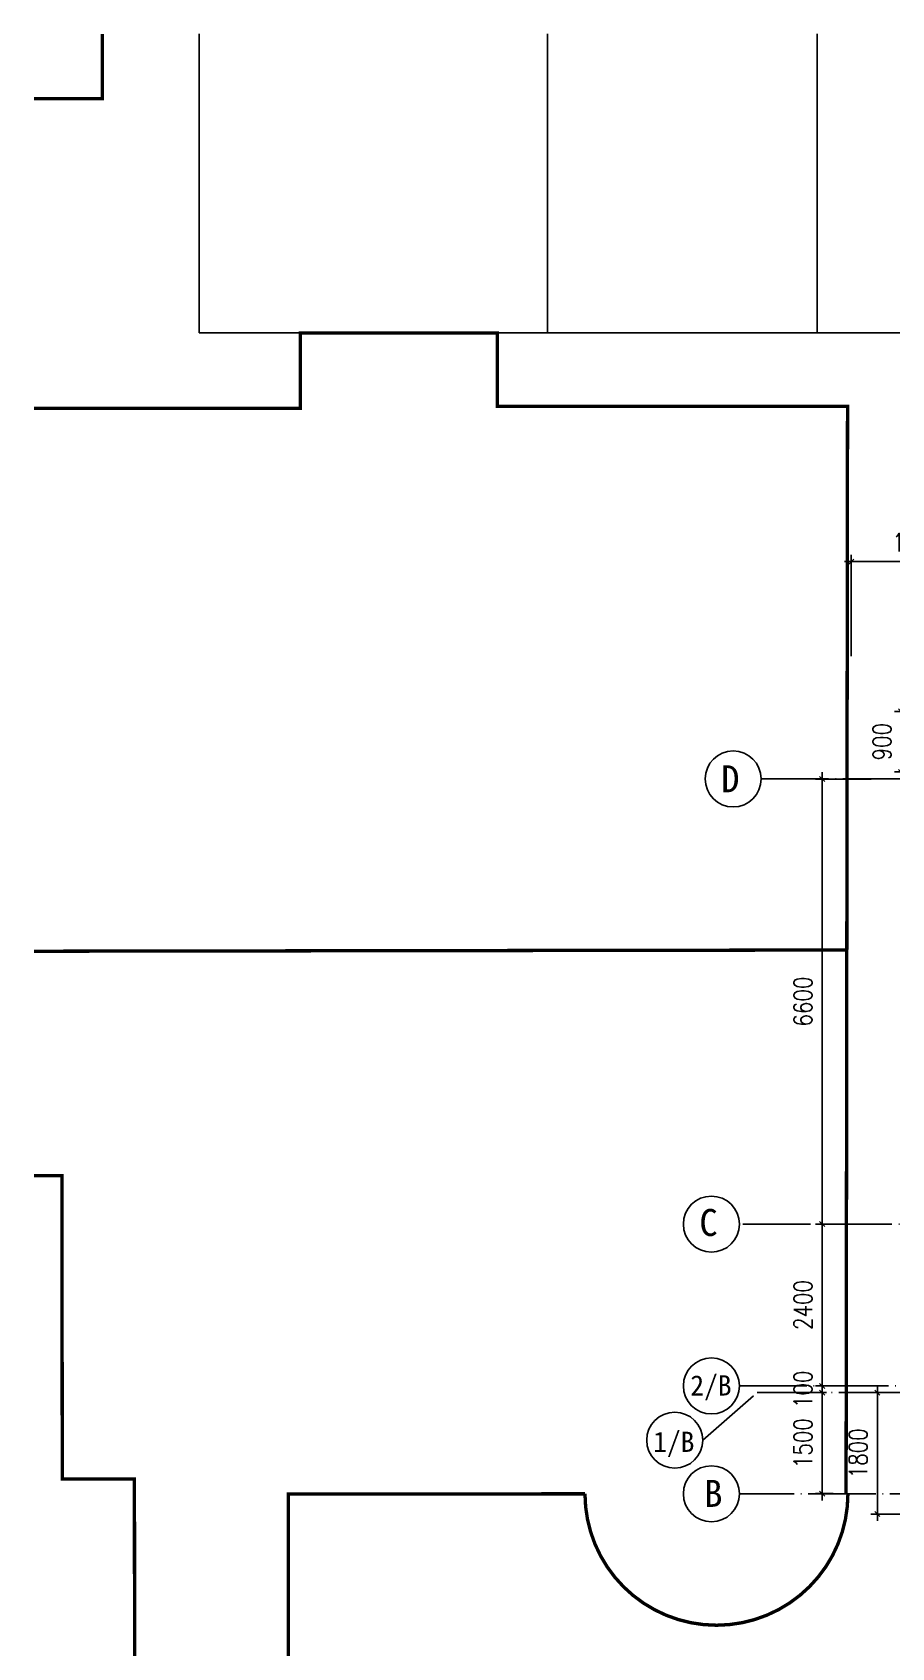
# Model space of a CAD drawing. Extents: x 249174 to 363784, y -3149 to 82603.
# Drawn here: x 249174 to 261920, y 57269 to 81222 of the extents above; entities that cross this region are included whole.
import ezdxf

# ---------------------------------------------------------------- set-up
doc = ezdxf.new("R2010")
doc.units = 0
doc.header["$LTSCALE"] = 1000
doc.header["$MEASUREMENT"] = 0
doc.linetypes.add('DOTE', pattern=[2.42, 2, -0.2, 0.02, -0.2])
doc.layers.get('0').update_dxf_attribs({"linetype": 'CONTINUOUS'})
doc.layers.get('DEFPOINTS').update_dxf_attribs({"color": 6, "linetype": 'CONTINUOUS'})
for name, color, linetype in [('DIM', 3, 'CONTINUOUS'), ('LAYER7', 8, 'CONTINUOUS'), ('PUB_TEXT', 7, 'CONTINUOUS'), ('WALL', 255, 'CONTINUOUS')]:
    doc.layers.add(name, color=color, linetype=linetype)
doc.styles.add('DIM_FONT', font='SIMPLEX', dxfattribs={"width": 0.8})
doc.styles.add('HZTXT', font='SIMSUN.TTF')
doc.dimstyles.new('NORMAL', dxfattribs={"dimtxt": 200, "dimasz": 1, "dimexe": 250, "dimexo": 300, "dimgap": 150, "dimtad": 1, "dimdec": 0, "dimzin": 0, "dimtxsty": 'DIM_FONT', "dimblk": '_DIMX', "dimblk1": '_DIMX', "dimblk2": '_DIMX', "dimsah": 1, "dimcen": 100, "dimdle": 250, "dimclrd": 3, "dimclre": 3, "dimclrt": 7, "dimazin": 3, "dimtfac": 1, "dimtdec": 0, "dimtix": 1, "dimtmove": 0, "dimatfit": 3, "dimtolj": 1, "dimtzin": 0})

# ---------------------------------------------------------------- blocks, each defined once
blk = doc.blocks.new('_OBLIQUE')
at = {"color": 0, "linetype": 'BYBLOCK'}
blk.add_line((-0.5, -0.5), (0.5, 0.5), dxfattribs=at)
blk = doc.blocks.new('*D275')
at = {"color": 3, "linetype": 'BYBLOCK'}
for p, q in [((273613, -116089), (272784, -116089)), ((272884, -115989), (272884, -122789)), ((273613, -122689), (272784, -122689))]:
    blk.add_line(p, q, dxfattribs=at)
at = {"layer": 'DEFPOINTS', "color": 0, "linetype": 'BYBLOCK'}
for p in [(273713, -116089), (272884, -122689), (273713, -122689)]:
    blk.add_point(p, dxfattribs=at)
at = {"color": 3, "linetype": 'BYBLOCK', "xscale": 75, "yscale": 75, "zscale": 75}
for p, rotation in [((272884, -116089), 90), ((272884, -122689), 270)]:
    blk.add_blockref('_OBLIQUE', p, dxfattribs=dict(at, rotation=rotation))
at = {"color": 7, "linetype": 'BYBLOCK', "insert": (272599, -119389), "char_height": 270, "attachment_point": 5, "rotation": 90, "style": 'DIM_FONT'}
blk.add_mtext('\\A1;6600', dxfattribs=at)
blk = doc.blocks.new('_DIMX')
blk.add_line((-150, 0), (150, 0))
at = {"const_width": 50}
blk.add_lwpolyline([(-70, -70), (70, 70)], dxfattribs=at)
blk = doc.blocks.new('*D277')
at = {"color": 3, "linetype": 'BYBLOCK'}
for p, q in [((272884, -122589), (272884, -125189)), ((273613, -122689), (272784, -122689)), ((273613, -125089), (272784, -125089))]:
    blk.add_line(p, q, dxfattribs=at)
at = {"layer": 'DEFPOINTS', "color": 0, "linetype": 'BYBLOCK'}
for p in [(273713, -122689), (272884, -125089), (273713, -125089)]:
    blk.add_point(p, dxfattribs=at)
at = {"color": 3, "linetype": 'BYBLOCK', "xscale": 75, "yscale": 75, "zscale": 75}
for p, rotation in [((272884, -122689), 90), ((272884, -125089), 270)]:
    blk.add_blockref('_OBLIQUE', p, dxfattribs=dict(at, rotation=rotation))
at = {"color": 7, "linetype": 'BYBLOCK', "insert": (272599, -123889), "char_height": 270, "attachment_point": 5, "rotation": 90, "style": 'DIM_FONT'}
blk.add_mtext('\\A1;2400', dxfattribs=at)
blk = doc.blocks.new('*D285')
at = {"color": 3, "linetype": 'BYBLOCK'}
for p, q in [((274048, -125188), (273604, -125188)), ((273704, -127088), (273704, -125088)), ((274048, -126988), (273604, -126988))]:
    blk.add_line(p, q, dxfattribs=at)
at = {"layer": 'DEFPOINTS', "color": 0, "linetype": 'BYBLOCK'}
for p in [(273704, -125188), (274148, -125188), (274148, -126988)]:
    blk.add_point(p, dxfattribs=at)
at = {"color": 3, "linetype": 'BYBLOCK', "xscale": 75, "yscale": 75, "zscale": 75}
for p, rotation in [((273704, -125188), 90), ((273704, -126988), 270)]:
    blk.add_blockref('_OBLIQUE', p, dxfattribs=dict(at, rotation=rotation))
at = {"color": 7, "linetype": 'BYBLOCK', "insert": (273419, -126088), "char_height": 270, "attachment_point": 5, "rotation": 90, "style": 'DIM_FONT'}
blk.add_mtext('\\A1;1800', dxfattribs=at)
blk = doc.blocks.new('*D286')
at = {"color": 3, "linetype": 'BYBLOCK'}
for p, q in [((272948, -125188), (272784, -125188)), ((272884, -125088), (272884, -126786)), ((273045, -126686), (272784, -126686))]:
    blk.add_line(p, q, dxfattribs=at)
at = {"layer": 'DEFPOINTS', "color": 0, "linetype": 'BYBLOCK'}
for p in [(273048, -125188), (272884, -126686), (273145, -126686)]:
    blk.add_point(p, dxfattribs=at)
at = {"color": 3, "linetype": 'BYBLOCK', "xscale": 75, "yscale": 75, "zscale": 75}
for p, rotation in [((272884, -125188), 90), ((272884, -126686), 270)]:
    blk.add_blockref('_OBLIQUE', p, dxfattribs=dict(at, rotation=rotation))
at = {"color": 7, "linetype": 'BYBLOCK', "insert": (272599, -125937), "char_height": 270, "attachment_point": 5, "rotation": 90, "style": 'DIM_FONT'}
blk.add_mtext('\\A1;1500', dxfattribs=at)
blk = doc.blocks.new('*D308')
at = {"color": 3, "linetype": 'BYBLOCK'}
for p, q in [((272884, -125089), (272884, -125014)), ((272884, -125089), (272884, -125189)), ((272884, -125189), (272884, -125264)), ((272983, -125089), (272984, -125089))]:
    blk.add_line(p, q, dxfattribs=at)
at = {"layer": 'DEFPOINTS', "color": 0, "linetype": 'BYBLOCK'}
for p in [(272883, -125089), (272884, -125189), (272884, -125189)]:
    blk.add_point(p, dxfattribs=at)
at = {"color": 3, "linetype": 'BYBLOCK', "xscale": 75, "yscale": 75, "zscale": 75}
for p, rotation in [((272884, -125089), 270), ((272884, -125189), 90)]:
    blk.add_blockref('_OBLIQUE', p, dxfattribs=dict(at, rotation=rotation))
at = {"color": 7, "linetype": 'BYBLOCK', "insert": (272599, -125139), "char_height": 270, "attachment_point": 5, "rotation": 90, "style": 'DIM_FONT'}
blk.add_mtext('\\A1;100', dxfattribs=at)
blk = doc.blocks.new('*D304')
at = {"color": 3, "linetype": 'BYBLOCK'}
for p, q in [((273315, -114269), (273315, -112766)), ((275277, -113596), (275277, -112766)), ((275377, -112866), (273215, -112866))]:
    blk.add_line(p, q, dxfattribs=at)
at = {"layer": 'DEFPOINTS', "color": 0, "linetype": 'BYBLOCK'}
for p in [(273315, -112866), (275277, -113696), (273315, -114369)]:
    blk.add_point(p, dxfattribs=at)
at = {"color": 3, "linetype": 'BYBLOCK', "xscale": 75, "yscale": 75, "zscale": 75, "rotation": 180}
blk.add_blockref('_OBLIQUE', (273315, -112866), dxfattribs=at)
at = {"color": 3, "linetype": 'BYBLOCK', "xscale": 75, "yscale": 75, "zscale": 75}
blk.add_blockref('_OBLIQUE', (275277, -112866), dxfattribs=at)
at = {"color": 7, "linetype": 'BYBLOCK', "insert": (274296, -112581), "char_height": 270, "attachment_point": 5, "style": 'DIM_FONT'}
blk.add_mtext('\\A1;1980', dxfattribs=at)
blk = doc.blocks.new('*D333')
at = {"color": 3, "linetype": 'BYBLOCK'}
for p, q in [((274658, -115088), (273956, -115088)), ((274056, -116084), (274056, -114988)), ((274918, -115984), (273956, -115984))]:
    blk.add_line(p, q, dxfattribs=at)
at = {"layer": 'DEFPOINTS', "color": 0, "linetype": 'BYBLOCK'}
for p in [(274056, -115088), (274758, -115088), (275018, -115984)]:
    blk.add_point(p, dxfattribs=at)
at = {"color": 3, "linetype": 'BYBLOCK', "xscale": 75, "yscale": 75, "zscale": 75}
for p, rotation in [((274056, -115088), 90), ((274056, -115984), 270)]:
    blk.add_blockref('_OBLIQUE', p, dxfattribs=dict(at, rotation=rotation))
at = {"color": 7, "linetype": 'BYBLOCK', "insert": (273771, -115536), "char_height": 270, "attachment_point": 5, "rotation": 90, "style": 'DIM_FONT'}
blk.add_mtext('\\A1;900', dxfattribs=at)

msp = doc.modelspace()

# ---------------------------------------------------------------- linework, layer by layer
at = {"layer": 'LAYER7', "linetype": 'DOTE', "ltscale": 0.5}
for p, q in [((259984.5, 70150.5), (279722.8, 70150.5)), ((277654.1, 63549.6), (259660.6, 63549.6)), ((259661.4, 61150.5), (275913.2, 61150.5)), ((259117.1, 60345.7), (259925.3, 61050.5)), ((259925.3, 61050.5), (295683.8, 61050.5)), ((272572.7, 59553.3), (259661.4, 59550.9))]:
    msp.add_line(p, q, dxfattribs=at)
at = {"layer": 'LAYER7', "linetype": 'BYBLOCK'}
for centre in [(259569.3, 70150.5), (259245.4, 63549.6), (259246.2, 61150.5), (258701.9, 60346), (259246.2, 59551)]:
    msp.add_circle(centre, 415.2, dxfattribs=at)
at = {"layer": 'WALL'}
for p, q in [((251648.1, 76764.5), (251648.1, 81196.7)), ((256815.6, 76756.8), (256815.6, 81196.7)), ((256815.6, 76756.8), (256815.6, 81196.7)), ((260815.6, 76756.8), (260815.6, 81196.7)), ((253148.1, 76764.5), (251648.1, 76764.5)), ((256071.6, 76764.5), (262758.5, 76764.5))]:
    msp.add_line(p, q, dxfattribs=at)
at = {"layer": 'WALL', "const_width": 50}
for points in [[(249199.2, 80238.7), (250215, 80239.4), (250214.3, 81196.7)], [(261243.7, 59550.5), (261265.2, 75677.6), (256072.4, 75673.9), (256072.4, 76764.5), (253148.1, 76764.5), (253148.1, 75647.4), (249199.2, 75644.5)], [(249199.2, 67596), (261254.4, 67614.1)], [(249577.6, 50595.9), (249572.9, 57004.1), (250691.2, 57004.9), (250689.2, 59770.8), (249618.1, 59770.1), (249614.9, 64267), (249199.2, 64266.7)], [(249199.2, 50595.9), (252977.5, 50595.9), (252971, 59547.3), (257371, 59550.5)]]:
    msp.add_lwpolyline(points, dxfattribs=at)
msp.add_lwpolyline([(257371, 59550.5, 1), (261271, 59553.3, 1)], format="xyb", dxfattribs=at)

# ---------------------------------------------------------------- texts
at = {"layer": 'PUB_TEXT', "linetype": 'CONTINUOUS', "style": 'HZTXT'}
for s, height, p in [('D', 400, (259390.7, 69952.5)), ('C', 400, (259067.5, 63374.1)), ('2/B', 300, (258933.3, 61008)), ('1/B', 300, (258382.6, 60171.5)), ('B', 400, (259138.8, 59357.2))]:
    msp.add_text(s, height=height, dxfattribs=at).set_placement(p)

# ---------------------------------------------------------------- dimensions: what is measured, and where the dimension line sits
at = {"layer": 'DIM', "linetype": 'BYBLOCK'}
dim = msp.add_linear_dim(base=(261319.3, 73373.2), p1=(263281.1, 72543.3), p2=(261319.3, 71870.1), text='1980', dimstyle='NORMAL', override={"dimtxt": 270, "dimasz": 75, "dimexe": 100, "dimexo": 100, "dimblk1": 'OBLIQUE', "dimblk2": 'OBLIQUE', "dimdle": 100}, dxfattribs=at)
dim.commit()
dim.dimension.update_dxf_attribs({"geometry": '*D304', "text_midpoint": (262300.2, 73658.2), "insert": (-11995.4, 186238.8)})
for base, p1, p2, text, picture, middle in [((262060.7, 71150.5), (263022.8, 70255), (262762.6, 71150.5), '900', '*D333', (261775.7, 70702.8)), ((260888.8, 59552.9), (261052.2, 61050.5), (261149.4, 59552.9), '1500', '*D286', (260603.8, 60301.7))]:
    dim = msp.add_linear_dim(base=base, p1=p1, p2=p2, angle=90, text=text, dimstyle='NORMAL', override={"dimtxt": 270, "dimasz": 75, "dimexe": 100, "dimexo": 100, "dimblk1": 'OBLIQUE', "dimblk2": 'OBLIQUE', "dimdle": 100}, dxfattribs=at)
    dim.commit()
    dim.dimension.update_dxf_attribs({"geometry": picture, "text_midpoint": middle, "insert": (-11995.4, 186238.8)})
for base, p1, p2, picture, middle in [((260888.8, 63549.6), (261717.6, 70149.5), (261717.6, 63549.6), '*D275', (260603.8, 66849.5)), ((260888.8, 61149.5), (261717.6, 63549.6), (261717.6, 61149.5), '*D277', (260603.8, 62349.5)), ((260888.8, 61049.5), (260887.8, 61149.5), (260888.8, 61049.5), '*D308', (260603.8, 61099.5)), ((261708.1, 61050.5), (262152.2, 59250.5), (262152.2, 61050.5), '*D285', (261423.1, 60150.5))]:
    dim = msp.add_linear_dim(base=base, p1=p1, p2=p2, angle=90, dimstyle='NORMAL', override={"dimtxt": 270, "dimasz": 75, "dimexe": 100, "dimexo": 100, "dimblk1": 'OBLIQUE', "dimblk2": 'OBLIQUE', "dimdle": 100}, dxfattribs=at)
    dim.commit()
    dim.dimension.update_dxf_attribs({"geometry": picture, "text_midpoint": middle, "insert": (-11995.4, 186238.8)})

doc.saveas('drawing.dxf')
